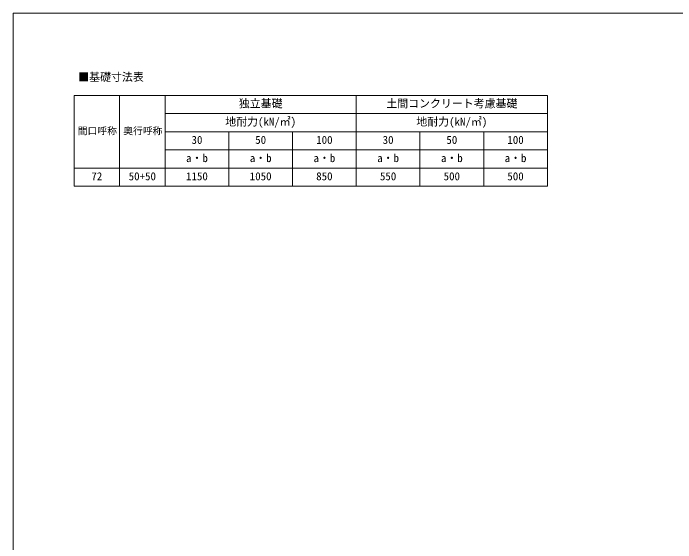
# Model space of a CAD drawing. Units: millimetres on the paper, enlarged 45 times, with parts at other scales. Extents: x -12578 to 12718, y -8779 to 8681.
# Drawn here: x -12578 to -1661, y -49 to 8681 of the extents above; entities that cross this region are included whole.
import ezdxf
from ezdxf.enums import TextEntityAlignment as Align

# ---------------------------------------------------------------- set-up
doc = ezdxf.new("R2010")
doc.units = ezdxf.units.MM
doc.header["$LTSCALE"] = 45
doc.layers.add('1-0_FRAME', color=7, linetype='Continuous', lineweight=18)
doc.layers.add('F-0_240', color=7, linetype='Continuous', lineweight=9)
doc.styles.add('ＭＳ ゴシック', font='')
doc.styles.get('ＭＳ ゴシック').set_extended_font_data('MS Gothic')

msp = doc.modelspace()

# ---------------------------------------------------------------- linework, layer by layer
at = {"layer": '1-0_FRAME'}
for p, q in [((-11575.67, 7327.44), (-11575.67, 5827.44)), ((-11575.67, 7327.44), (-3775.67, 7327.44)), ((-10825.67, 7327.44), (-10825.67, 5827.44)), ((-6925.67, 7327.44), (-6925.67, 5827.44)), ((-10075.67, 7027.44), (-3775.67, 7027.44)), ((-10075.67, 6727.44), (-3775.67, 6727.44)), ((-5875.67, 6727.44), (-5875.67, 5827.44)), ((-10075.67, 6427.44), (-3775.67, 6427.44)), ((-11575.67, 6127.44), (-10075.67, 6127.44)), ((-10075.67, 6127.44), (-3775.67, 6127.44)), ((-11575.67, 5827.44), (-10825.67, 5827.44)), ((-10825.67, 5827.44), (-6925.67, 5827.44)), ((-6925.67, 5827.44), (-4825.67, 5827.44)), ((-4825.67, 5827.44), (-3775.67, 5827.44))]:
    msp.add_line(p, q, dxfattribs=at)
for points in [[(-10075.67, 7327.44), (-10075.67, 7027.44), (-10075.67, 6127.44), (-10075.67, 5827.44)], [(-3775.67, 7327.44), (-3775.67, 6427.44), (-3775.67, 5827.44)], [(-9025.67, 6727.44), (-9025.67, 6427.44), (-9025.67, 5827.44)], [(-7975.67, 6727.44), (-7975.67, 6427.44), (-7975.67, 5827.44)], [(-4825.67, 6727.44), (-4825.67, 6127.44), (-4825.67, 5827.44)]]:
    msp.add_lwpolyline(points, dxfattribs=at)
at = {"layer": 'F-0_240', "color": 5}
for q in [(-12578.18, -8778.98), (12081.82, 8681.02)]:
    msp.add_line((-12578.18, 8681.02), q, dxfattribs=at)

# ---------------------------------------------------------------- texts
at = {"layer": '1-0_FRAME', "style": 'ＭＳ ゴシック'}
for s, height, p in [('■基礎寸法表', 132, (-11507.72, 7524.59)), ('独立基礎', 132, (-8860.67, 7087.44)), ('土間コンクリート考慮基礎', 132, (-6430.67, 7087.44)), ('地耐力(kN/㎡)', 132, (-9085.67, 6787.44)), ('地耐力(kN/㎡)', 132, (-5935.67, 6787.44)), ('間口呼称', 115.5, (-11515.67, 6648.69)), ('奥行呼称', 115.5, (-10765.67, 6648.69)), ('30', 132, (-9640.67, 6487.44)), ('50', 132, (-8590.67, 6487.44)), ('100', 132, (-7585.67, 6487.44)), ('30', 132, (-6490.67, 6487.44)), ('50', 132, (-5440.67, 6487.44)), ('100', 132, (-4435.67, 6487.44)), ('a・b', 132, (-9730.67, 6187.44)), ('a・b', 132, (-8680.67, 6187.44)), ('a・b', 132, (-7630.67, 6187.44)), ('a・b', 132, (-6580.67, 6187.44)), ('a・b', 132, (-5530.67, 6187.44)), ('a・b', 132, (-4480.67, 6187.44)), ('72', 132, (-11290.67, 5887.44)), ('50+50', 132, (-10675.67, 5887.44)), ('1150', 132, (-9730.67, 5887.44)), ('1050', 132, (-8680.67, 5887.44)), ('850', 132, (-7585.67, 5887.44)), ('550', 132, (-6535.67, 5887.44)), ('500', 132, (-5485.67, 5887.44)), ('500', 132, (-4435.67, 5887.44))]:
    msp.add_text(s, height=height, dxfattribs=at).set_placement(p, align=Align.BOTTOM_LEFT)

doc.saveas('drawing.dxf')
